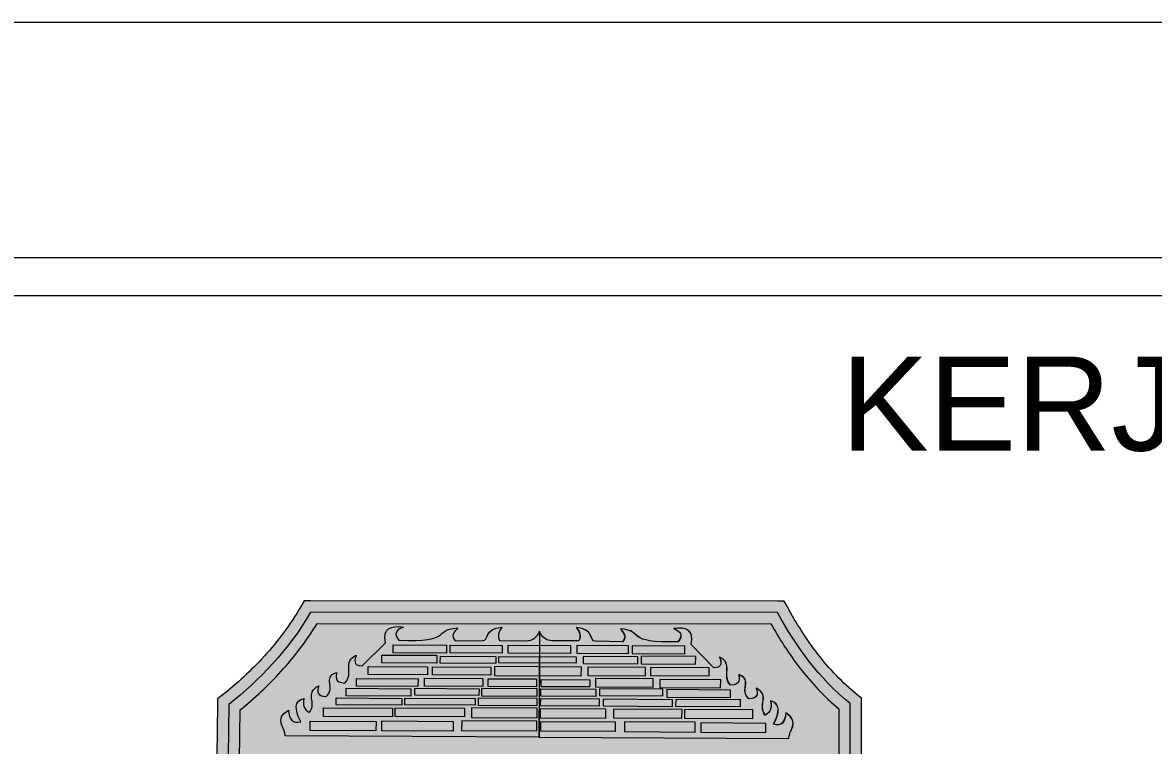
# Model space of a CAD drawing. Header units: metres. Extents: x 84 to 651, y -102 to 458.
# Drawn here: x 193.721 to 196.124, y -73.312 to -71.777 of the extents above; entities that cross this region are included whole.
import ezdxf

# ---------------------------------------------------------------- set-up
doc = ezdxf.new("R2010")
doc.units = ezdxf.units.M
doc.header["$LTSCALE"] = 0.05
doc.header["$MEASUREMENT"] = 0
doc.layers.get('0').update_dxf_attribs({"lineweight": 13})
doc.layers.add('Layer 1', color=7, linetype='Continuous', lineweight=15)
doc.layers.add('Layout', color=7, linetype='Continuous', lineweight=15)
doc.styles.get("Standard").update_dxf_attribs({"font": 'arial.ttf', "height": 0.2})

# ---------------------------------------------------------------- blocks, each defined once
blk = doc.blocks.new('SS')
at = {"lineweight": 0, "true_color": 0xffffff}
h = blk.add_hatch(color=7, dxfattribs=at)
h.dxf.hatch_style = 1
edge = h.paths.add_edge_path()
edge.add_spline(control_points=[(424.894, 438.719), (425.036, 438.306), (425.391, 438.015), (425.851, 438.017), (425.851, 438.017), (427.749, 438.026), (427.749, 438.026), (427.915, 438.347), (427.833, 438.648), (427.559, 439), (428.929, 438.871), (428.451, 438.009), (428.968, 438.003), (428.968, 438.003), (430.914, 437.983), (430.914, 437.983), (431.285, 438.387), (430.96, 438.621), (430.761, 438.923), (432.547, 438.769), (431.052, 437.845), (434.946, 438.004), (435.347, 438.49), (435.103, 438.764), (434.626, 438.962), (435.502, 439.065), (436.136, 438.905), (435.902, 437.806), (435.902, 437.806), (437.553, 436.125), (437.553, 436.125), (438.246, 436.112), (438.063, 436.601), (437.977, 436.907), (438.993, 436.434), (438.107, 435.596), (438.77, 434.872), (439.584, 434.908), (439.372, 435.364), (439.379, 435.641), (440.415, 435.257), (439.378, 434.525), (440.113, 433.889), (440.796, 433.91), (440.756, 434.255), (440.642, 434.668), (441.704, 434.086), (440.694, 433.494), (441.31, 432.71), (441.702, 432.958), (441.796, 433.315), (441.686, 433.745), (442.382, 433.56), (442.383, 432.95), (441.909, 432.051), (442.469, 431.884), (442.743, 432.202), (442.801, 432.886), (443.898, 432.203), (442.959, 431.584), (443.029, 431.018), (443.029, 431.018), (424.894, 431.018), (424.894, 431.018), (424.894, 431.018), (424.894, 438.719), (424.894, 438.719), (424.894, 438.719), (424.894, 438.719), (424.894, 438.719)], knot_values=[0, 0, 0, 0, 1, 1, 1, 2, 2, 2, 3, 3, 3, 4, 4, 4, 5, 5, 5, 6, 6, 6, 7, 7, 7, 8, 8, 8, 9, 9, 9, 10, 10, 10, 11, 11, 11, 12, 12, 12, 13, 13, 13, 14, 14, 14, 15, 15, 15, 16, 16, 16, 17, 17, 17, 18, 18, 18, 19, 19, 19, 20, 20, 20, 21, 21, 21, 22, 22, 22, 23, 23, 23, 23], degree=3, periodic=0)
edge = h.paths.add_edge_path()
edge.add_spline(control_points=[(424.904, 438.717), (424.76, 438.304), (424.399, 438.014), (423.932, 438.016), (423.932, 438.016), (422.003, 438.024), (422.003, 438.024), (421.834, 438.346), (421.917, 438.647), (422.196, 438.998), (420.804, 438.87), (421.289, 438.007), (420.764, 438.002), (420.764, 438.002), (418.786, 437.981), (418.786, 437.981), (418.41, 438.386), (418.739, 438.619), (418.942, 438.921), (417.126, 438.768), (418.646, 437.843), (414.689, 438.003), (414.28, 438.489), (414.528, 438.763), (415.014, 438.96), (414.123, 439.063), (413.479, 438.903), (413.716, 437.804), (413.716, 437.804), (412.039, 436.123), (412.039, 436.123), (411.334, 436.11), (411.52, 436.599), (411.608, 436.905), (410.575, 436.432), (411.476, 435.594), (410.802, 434.87), (409.975, 434.906), (410.19, 435.363), (410.183, 435.64), (409.13, 435.255), (410.183, 434.523), (409.437, 433.888), (408.743, 433.908), (408.783, 434.253), (408.899, 434.667), (407.82, 434.084), (408.846, 433.492), (408.22, 432.709), (407.822, 432.957), (407.726, 433.313), (407.838, 433.743), (407.131, 433.558), (407.13, 432.949), (407.611, 432.049), (407.042, 431.883), (406.764, 432.201), (406.704, 432.885), (405.59, 432.202), (406.544, 431.582), (406.473, 431.016), (406.473, 431.016), (424.904, 431.016), (424.904, 431.016), (424.904, 431.016), (424.904, 438.717), (424.904, 438.717), (424.904, 438.717), (424.904, 438.717), (424.904, 438.717)], knot_values=[0, 0, 0, 0, 1, 1, 1, 2, 2, 2, 3, 3, 3, 4, 4, 4, 5, 5, 5, 6, 6, 6, 7, 7, 7, 8, 8, 8, 9, 9, 9, 10, 10, 10, 11, 11, 11, 12, 12, 12, 13, 13, 13, 14, 14, 14, 15, 15, 15, 16, 16, 16, 17, 17, 17, 18, 18, 18, 19, 19, 19, 20, 20, 20, 21, 21, 21, 22, 22, 22, 23, 23, 23, 23], degree=3, periodic=0)
at = {"layer": 'Layer 1', "lineweight": 0, "true_color": 0xfff200}
h = blk.add_hatch(color=2, dxfattribs=at)
h.dxf.hatch_style = 2
edge = h.paths.add_edge_path()
edge.add_spline(control_points=[(408.278, 440.815), (408.278, 440.815), (442.155, 440.997), (442.155, 440.997), (442.155, 440.997), (442.645, 441), (442.645, 441), (442.645, 441), (442.881, 440.568), (442.881, 440.568), (443.52, 439.4), (444.255, 438.247), (445.106, 437.162), (445.948, 436.09), (446.9, 435.093), (447.98, 434.226), (447.98, 434.226), (448.286, 433.981), (448.286, 433.981), (448.286, 433.981), (448.287, 433.584), (448.287, 433.584), (448.287, 433.584), (448.365, 409.108), (448.365, 409.108), (448.365, 409.108), (448.365, 409.082), (448.365, 409.082), (448.157, 402.453), (445.227, 395.976), (441.06, 390.914), (436.603, 385.5), (430.706, 381.683), (425.175, 381), (425.175, 381), (424.937, 381.006), (424.937, 381.006), (418.424, 382.139), (412.666, 385.879), (408.475, 390.88), (404.114, 396.084), (401.442, 402.669), (401.377, 409.11), (401.377, 409.11), (401.377, 409.12), (401.377, 409.12), (401.377, 409.12), (401.563, 433.273), (401.563, 433.273), (401.563, 433.273), (401.566, 433.667), (401.566, 433.667), (401.566, 433.667), (401.87, 433.912), (401.87, 433.912), (402.95, 434.783), (403.985, 435.732), (404.947, 436.804), (405.904, 437.869), (406.787, 439.054), (407.568, 440.405), (407.568, 440.405), (407.803, 440.812), (407.803, 440.812), (407.803, 440.812), (408.278, 440.815), (408.278, 440.815), (408.278, 440.815), (408.278, 440.815), (408.278, 440.815)], knot_values=[0, 0, 0, 0, 1, 1, 1, 2, 2, 2, 3, 3, 3, 4, 4, 4, 5, 5, 5, 6, 6, 6, 7, 7, 7, 8, 8, 8, 9, 9, 9, 10, 10, 10, 11, 11, 11, 12, 12, 12, 13, 13, 13, 14, 14, 14, 15, 15, 15, 16, 16, 16, 17, 17, 17, 18, 18, 18, 19, 19, 19, 20, 20, 20, 21, 21, 21, 22, 22, 22, 23, 23, 23, 23], degree=3, periodic=0)
edge = h.paths.add_edge_path()
edge.add_spline(control_points=[(441.676, 439.349), (441.676, 439.349), (408.753, 439.171), (408.753, 439.171), (407.971, 437.881), (407.104, 436.736), (406.174, 435.7), (405.243, 434.664), (404.247, 433.734), (403.206, 432.875), (403.206, 432.875), (403.023, 409.12), (403.023, 409.12), (403.085, 403.07), (405.614, 396.863), (409.74, 391.939), (413.668, 387.252), (419.037, 383.742), (425.092, 382.655), (430.173, 383.326), (435.622, 386.899), (439.788, 391.959), (443.743, 396.763), (446.522, 402.888), (446.718, 409.132), (446.718, 409.132), (446.642, 433.192), (446.642, 433.192), (445.58, 434.083), (444.642, 435.081), (443.809, 436.142), (443.011, 437.159), (442.304, 438.241), (441.676, 439.349), (441.676, 439.349), (441.676, 439.349), (441.676, 439.349)], knot_values=[0, 0, 0, 0, 1, 1, 1, 2, 2, 2, 3, 3, 3, 4, 4, 4, 5, 5, 5, 6, 6, 6, 7, 7, 7, 8, 8, 8, 9, 9, 9, 10, 10, 10, 11, 11, 11, 12, 12, 12, 12], degree=3, periodic=0)
at = {"layer": 'Layer 1', "lineweight": 0, "true_color": 0x00a651}
h = blk.add_hatch(color=114, dxfattribs=at)
edge = h.paths.add_edge_path()
edge.add_spline(control_points=[(408.281, 439.991), (408.281, 439.991), (442.158, 440.174), (442.158, 440.174), (443.485, 437.749), (445.195, 435.404), (447.464, 433.584), (447.464, 433.584), (447.542, 409.108), (447.542, 409.108), (447.124, 395.813), (435.393, 383.094), (425.075, 381.82), (412.192, 384.06), (402.323, 396.877), (402.2, 409.116), (402.2, 409.116), (402.386, 433.27), (402.386, 433.27), (404.616, 435.069), (406.657, 437.183), (408.281, 439.991), (408.281, 439.991), (408.281, 439.991), (408.281, 439.991)], knot_values=[0, 0, 0, 0, 1, 1, 1, 2, 2, 2, 3, 3, 3, 4, 4, 4, 5, 5, 5, 6, 6, 6, 7, 7, 7, 8, 8, 8, 8], degree=3, periodic=0)
at = {"layer": 'Layer 1', "lineweight": 0, "true_color": 0xf6adcd}
for points in [[(414.283, 437.653), (418.151, 437.653), (418.151, 437.089), (414.283, 437.089)], [(418.419, 437.665), (422.2, 437.665), (422.2, 437.101), (418.419, 437.101)], [(422.639, 437.697), (427.15, 437.697), (427.15, 437.101), (422.639, 437.101)], [(431.354, 437.696), (427.617, 437.696), (427.617, 437.132), (431.354, 437.132)], [(435.44, 437.685), (431.618, 437.685), (431.618, 437.121), (435.44, 437.121)], [(413.475, 436.919), (417.467, 436.919), (417.467, 436.355), (413.475, 436.355)], [(417.712, 436.859), (421.728, 436.859), (421.728, 436.361), (417.712, 436.361)], [(421.955, 436.856), (427.571, 436.856), (427.571, 436.401), (421.955, 436.401)], [(432.052, 436.89), (428.084, 436.89), (428.084, 436.392), (432.052, 436.392)], [(436.239, 436.95), (432.294, 436.95), (432.294, 436.386), (436.239, 436.386)], [(412.478, 436.081), (416.784, 436.081), (416.784, 435.5), (412.478, 435.5)], [(417.154, 436.085), (421.386, 436.085), (421.386, 435.495), (417.154, 435.495)], [(421.675, 436.146), (427.923, 436.146), (427.923, 435.462), (421.675, 435.462)], [(432.603, 436.117), (428.422, 436.117), (428.422, 435.526), (432.603, 435.526)], [(437.224, 436.113), (432.969, 436.113), (432.969, 435.532), (437.224, 435.532)], [(411.629, 435.217), (416.1, 435.217), (416.1, 434.646), (411.629, 434.646)], [(416.582, 435.267), (420.813, 435.267), (420.813, 434.676), (416.582, 434.676)], [(424.731, 435.219), (421.158, 435.219), (421.158, 434.695), (424.731, 434.695)], [(425.031, 435.21), (428.574, 435.21), (428.574, 434.686), (425.031, 434.686)], [(433.169, 435.298), (428.987, 435.298), (428.987, 434.708), (433.169, 434.708)], [(438.062, 435.249), (433.644, 435.249), (433.644, 434.677), (438.062, 434.677)], [(410.9, 434.49), (415.588, 434.49), (415.588, 433.951), (410.9, 433.951)], [(415.873, 434.517), (420.531, 434.517), (420.531, 434.031), (415.873, 434.031)], [(424.743, 434.53), (420.722, 434.53), (420.722, 434.005), (424.743, 434.005)], [(425.02, 434.521), (429.006, 434.521), (429.006, 433.997), (425.02, 433.997)], [(433.869, 434.548), (429.266, 434.548), (429.266, 434.063), (433.869, 434.063)], [(438.783, 434.522), (434.151, 434.522), (434.151, 433.982), (438.783, 433.982)], [(410.171, 433.784), (414.927, 433.784), (414.927, 433.296), (410.171, 433.296)], [(415.163, 433.802), (420.25, 433.802), (420.25, 433.325), (415.163, 433.325)], [(424.754, 433.84), (420.475, 433.84), (420.475, 433.316), (424.754, 433.316)], [(425.008, 433.832), (429.251, 433.832), (429.251, 433.308), (425.008, 433.308)], [(434.57, 433.798), (429.544, 433.798), (429.544, 433.313), (434.57, 433.313)], [(439.503, 433.816), (434.804, 433.816), (434.804, 433.327), (439.503, 433.327)], [(409.254, 433.065), (414.266, 433.065), (414.266, 432.442), (409.254, 432.442)], [(414.454, 433.103), (419.483, 433.103), (419.483, 432.465), (414.454, 432.465)], [(424.765, 433.123), (420.004, 433.123), (420.004, 432.422), (424.765, 432.422)], [(424.997, 433.114), (429.718, 433.114), (429.718, 432.413), (424.997, 432.413)], [(435.268, 433.094), (430.291, 433.094), (430.291, 432.465), (435.268, 432.465)], [(440.409, 433.096), (435.457, 433.096), (435.457, 432.473), (440.409, 432.473)], [(408.286, 432.086), (413.07, 432.086), (413.07, 431.41), (408.286, 431.41)], [(413.488, 432.135), (418.675, 432.135), (418.675, 431.428), (413.488, 431.428)], [(424.731, 432.178), (419.285, 432.178), (419.285, 431.477), (424.731, 431.477)], [(425.031, 432.169), (430.43, 432.169), (430.43, 431.468), (425.031, 431.468)], [(436.225, 432.167), (431.101, 432.167), (431.101, 431.459), (436.225, 431.459)], [(441.366, 432.118), (436.638, 432.118), (436.638, 431.442), (441.366, 431.442)]]:
    blk.add_hatch(color=231, dxfattribs=at).paths.add_polyline_path(points)
at = {"layer": 'Layer 1', "lineweight": 0}
for points in [[(414.283, 437.653), (418.151, 437.653), (418.151, 437.089), (414.283, 437.089), (414.283, 437.653), (414.283, 437.653)], [(418.419, 437.665), (422.2, 437.665), (422.2, 437.101), (418.419, 437.101), (418.419, 437.665), (418.419, 437.665)], [(422.639, 437.697), (427.15, 437.697), (427.15, 437.101), (422.639, 437.101), (422.639, 437.697), (422.639, 437.697)], [(431.354, 437.696), (427.617, 437.696), (427.617, 437.132), (431.354, 437.132), (431.354, 437.696), (431.354, 437.696)], [(435.44, 437.685), (431.618, 437.685), (431.618, 437.121), (435.44, 437.121), (435.44, 437.685), (435.44, 437.685)], [(413.475, 436.919), (417.467, 436.919), (417.467, 436.355), (413.475, 436.355), (413.475, 436.919), (413.475, 436.919)], [(417.712, 436.859), (421.728, 436.859), (421.728, 436.361), (417.712, 436.361), (417.712, 436.859), (417.712, 436.859)], [(421.955, 436.856), (427.571, 436.856), (427.571, 436.401), (421.955, 436.401), (421.955, 436.856), (421.955, 436.856)], [(432.052, 436.89), (428.084, 436.89), (428.084, 436.392), (432.052, 436.392), (432.052, 436.89), (432.052, 436.89)], [(436.239, 436.95), (432.294, 436.95), (432.294, 436.386), (436.239, 436.386), (436.239, 436.95), (436.239, 436.95)], [(412.478, 436.081), (416.784, 436.081), (416.784, 435.5), (412.478, 435.5), (412.478, 436.081), (412.478, 436.081)], [(417.154, 436.085), (421.386, 436.085), (421.386, 435.495), (417.154, 435.495), (417.154, 436.085), (417.154, 436.085)], [(421.675, 436.146), (427.923, 436.146), (427.923, 435.462), (421.675, 435.462), (421.675, 436.146), (421.675, 436.146)], [(432.603, 436.117), (428.422, 436.117), (428.422, 435.526), (432.603, 435.526), (432.603, 436.117), (432.603, 436.117)], [(437.224, 436.113), (432.969, 436.113), (432.969, 435.532), (437.224, 435.532), (437.224, 436.113), (437.224, 436.113)], [(411.629, 435.217), (416.1, 435.217), (416.1, 434.646), (411.629, 434.646), (411.629, 435.217), (411.629, 435.217)], [(416.582, 435.267), (420.813, 435.267), (420.813, 434.676), (416.582, 434.676), (416.582, 435.267), (416.582, 435.267)], [(424.731, 435.219), (421.158, 435.219), (421.158, 434.695), (424.731, 434.695), (424.731, 435.219), (424.731, 435.219)], [(425.031, 435.21), (428.574, 435.21), (428.574, 434.686), (425.031, 434.686), (425.031, 435.21), (425.031, 435.21)], [(433.169, 435.298), (428.987, 435.298), (428.987, 434.708), (433.169, 434.708), (433.169, 435.298), (433.169, 435.298)], [(438.062, 435.249), (433.644, 435.249), (433.644, 434.677), (438.062, 434.677), (438.062, 435.249), (438.062, 435.249)], [(410.9, 434.49), (415.588, 434.49), (415.588, 433.951), (410.9, 433.951), (410.9, 434.49), (410.9, 434.49)], [(415.873, 434.517), (420.531, 434.517), (420.531, 434.031), (415.873, 434.031), (415.873, 434.517), (415.873, 434.517)], [(424.743, 434.53), (420.722, 434.53), (420.722, 434.005), (424.743, 434.005), (424.743, 434.53), (424.743, 434.53)], [(425.02, 434.521), (429.006, 434.521), (429.006, 433.997), (425.02, 433.997), (425.02, 434.521), (425.02, 434.521)], [(433.869, 434.548), (429.266, 434.548), (429.266, 434.063), (433.869, 434.063), (433.869, 434.548), (433.869, 434.548)], [(438.783, 434.522), (434.151, 434.522), (434.151, 433.982), (438.783, 433.982), (438.783, 434.522), (438.783, 434.522)], [(410.171, 433.784), (414.927, 433.784), (414.927, 433.296), (410.171, 433.296), (410.171, 433.784), (410.171, 433.784)], [(415.163, 433.802), (420.25, 433.802), (420.25, 433.325), (415.163, 433.325), (415.163, 433.802), (415.163, 433.802)], [(424.754, 433.84), (420.475, 433.84), (420.475, 433.316), (424.754, 433.316), (424.754, 433.84), (424.754, 433.84)], [(425.008, 433.832), (429.251, 433.832), (429.251, 433.308), (425.008, 433.308), (425.008, 433.832), (425.008, 433.832)], [(434.57, 433.798), (429.544, 433.798), (429.544, 433.313), (434.57, 433.313), (434.57, 433.798), (434.57, 433.798)], [(439.503, 433.816), (434.804, 433.816), (434.804, 433.327), (439.503, 433.327), (439.503, 433.816), (439.503, 433.816)], [(409.254, 433.065), (414.266, 433.065), (414.266, 432.442), (409.254, 432.442), (409.254, 433.065), (409.254, 433.065)], [(414.454, 433.103), (419.483, 433.103), (419.483, 432.465), (414.454, 432.465), (414.454, 433.103), (414.454, 433.103)], [(424.765, 433.123), (420.004, 433.123), (420.004, 432.422), (424.765, 432.422), (424.765, 433.123), (424.765, 433.123)], [(424.997, 433.114), (429.718, 433.114), (429.718, 432.413), (424.997, 432.413), (424.997, 433.114), (424.997, 433.114)], [(435.268, 433.094), (430.291, 433.094), (430.291, 432.465), (435.268, 432.465), (435.268, 433.094), (435.268, 433.094)], [(440.409, 433.096), (435.457, 433.096), (435.457, 432.473), (440.409, 432.473), (440.409, 433.096), (440.409, 433.096)], [(408.286, 432.086), (413.07, 432.086), (413.07, 431.41), (408.286, 431.41), (408.286, 432.086), (408.286, 432.086)], [(413.488, 432.135), (418.675, 432.135), (418.675, 431.428), (413.488, 431.428), (413.488, 432.135), (413.488, 432.135)], [(424.731, 432.178), (419.285, 432.178), (419.285, 431.477), (424.731, 431.477), (424.731, 432.178), (424.731, 432.178)], [(425.031, 432.169), (430.43, 432.169), (430.43, 431.468), (425.031, 431.468), (425.031, 432.169), (425.031, 432.169)], [(436.225, 432.167), (431.101, 432.167), (431.101, 431.459), (436.225, 431.459), (436.225, 432.167), (436.225, 432.167)], [(441.366, 432.118), (436.638, 432.118), (436.638, 431.442), (441.366, 431.442), (441.366, 432.118), (441.366, 432.118)]]:
    blk.add_lwpolyline(points, dxfattribs=at)
for points, knots in [([(408.278, 440.815), (408.278, 440.815), (442.155, 440.997), (442.155, 440.997), (442.155, 440.997), (442.645, 441), (442.645, 441), (442.645, 441), (442.881, 440.568), (442.881, 440.568), (443.52, 439.4), (444.255, 438.247), (445.106, 437.162), (445.948, 436.09), (446.9, 435.093), (447.98, 434.226), (447.98, 434.226), (448.286, 433.981), (448.286, 433.981), (448.286, 433.981), (448.287, 433.584), (448.287, 433.584), (448.287, 433.584), (448.365, 409.108), (448.365, 409.108), (448.365, 409.108), (448.365, 409.082), (448.365, 409.082), (448.157, 402.453), (445.227, 395.976), (441.06, 390.914), (436.603, 385.5), (430.706, 381.683), (425.175, 381), (425.175, 381), (424.937, 381.006), (424.937, 381.006), (418.424, 382.139), (412.666, 385.879), (408.475, 390.88), (404.114, 396.084), (401.442, 402.669), (401.377, 409.11), (401.377, 409.11), (401.377, 409.12), (401.377, 409.12), (401.377, 409.12), (401.563, 433.273), (401.563, 433.273), (401.563, 433.273), (401.566, 433.667), (401.566, 433.667), (401.566, 433.667), (401.87, 433.912), (401.87, 433.912), (402.95, 434.783), (403.985, 435.732), (404.947, 436.804), (405.904, 437.869), (406.787, 439.054), (407.568, 440.405), (407.568, 440.405), (407.803, 440.812), (407.803, 440.812), (407.803, 440.812), (408.278, 440.815), (408.278, 440.815), (408.278, 440.815), (408.278, 440.815), (408.278, 440.815)], [0, 0, 0, 0, 1, 1, 1, 2, 2, 2, 3, 3, 3, 4, 4, 4, 5, 5, 5, 6, 6, 6, 7, 7, 7, 8, 8, 8, 9, 9, 9, 10, 10, 10, 11, 11, 11, 12, 12, 12, 13, 13, 13, 14, 14, 14, 15, 15, 15, 16, 16, 16, 17, 17, 17, 18, 18, 18, 19, 19, 19, 20, 20, 20, 21, 21, 21, 22, 22, 22, 23, 23, 23, 23]), ([(408.281, 439.991), (408.281, 439.991), (442.158, 440.174), (442.158, 440.174), (443.485, 437.749), (445.195, 435.404), (447.464, 433.584), (447.464, 433.584), (447.542, 409.108), (447.542, 409.108), (447.124, 395.813), (435.393, 383.094), (425.075, 381.82), (412.192, 384.06), (402.323, 396.877), (402.2, 409.116), (402.2, 409.116), (402.386, 433.27), (402.386, 433.27), (404.616, 435.069), (406.657, 437.183), (408.281, 439.991), (408.281, 439.991), (408.281, 439.991), (408.281, 439.991)], [0, 0, 0, 0, 1, 1, 1, 2, 2, 2, 3, 3, 3, 4, 4, 4, 5, 5, 5, 6, 6, 6, 7, 7, 7, 8, 8, 8, 8]), ([(441.676, 439.349), (441.676, 439.349), (408.753, 439.171), (408.753, 439.171), (407.971, 437.881), (407.104, 436.736), (406.174, 435.7), (405.243, 434.664), (404.247, 433.734), (403.206, 432.875), (403.206, 432.875), (403.023, 409.12), (403.023, 409.12), (403.085, 403.07), (405.614, 396.863), (409.74, 391.939), (413.668, 387.252), (419.037, 383.742), (425.092, 382.655), (430.173, 383.326), (435.622, 386.899), (439.788, 391.959), (443.743, 396.763), (446.522, 402.888), (446.718, 409.132), (446.718, 409.132), (446.642, 433.192), (446.642, 433.192), (445.58, 434.083), (444.642, 435.081), (443.809, 436.142), (443.011, 437.159), (442.304, 438.241), (441.676, 439.349), (441.676, 439.349), (441.676, 439.349), (441.676, 439.349)], [0, 0, 0, 0, 1, 1, 1, 2, 2, 2, 3, 3, 3, 4, 4, 4, 5, 5, 5, 6, 6, 6, 7, 7, 7, 8, 8, 8, 9, 9, 9, 10, 10, 10, 11, 11, 11, 12, 12, 12, 12]), ([(424.904, 438.717), (424.76, 438.304), (424.399, 438.014), (423.932, 438.016), (423.932, 438.016), (422.003, 438.024), (422.003, 438.024), (421.834, 438.346), (421.917, 438.647), (422.196, 438.998), (420.804, 438.87), (421.289, 438.007), (420.764, 438.002), (420.764, 438.002), (418.786, 437.981), (418.786, 437.981), (418.41, 438.386), (418.739, 438.619), (418.942, 438.921), (417.126, 438.768), (418.646, 437.843), (414.689, 438.003), (414.28, 438.489), (414.528, 438.763), (415.014, 438.96), (414.123, 439.063), (413.479, 438.903), (413.716, 437.804), (413.716, 437.804), (412.039, 436.123), (412.039, 436.123), (411.334, 436.11), (411.52, 436.599), (411.608, 436.905), (410.575, 436.432), (411.476, 435.594), (410.802, 434.87), (409.975, 434.906), (410.19, 435.363), (410.183, 435.64), (409.13, 435.255), (410.183, 434.523), (409.437, 433.888), (408.743, 433.908), (408.783, 434.253), (408.899, 434.667), (407.82, 434.084), (408.846, 433.492), (408.22, 432.709), (407.822, 432.957), (407.726, 433.313), (407.838, 433.743), (407.131, 433.558), (407.13, 432.949), (407.611, 432.049), (407.042, 431.883), (406.764, 432.201), (406.704, 432.885), (405.59, 432.202), (406.544, 431.582), (406.473, 431.016), (406.473, 431.016), (424.904, 431.016), (424.904, 431.016), (424.904, 431.016), (424.904, 438.717), (424.904, 438.717), (424.904, 438.717), (424.904, 438.717), (424.904, 438.717)], [0, 0, 0, 0, 1, 1, 1, 2, 2, 2, 3, 3, 3, 4, 4, 4, 5, 5, 5, 6, 6, 6, 7, 7, 7, 8, 8, 8, 9, 9, 9, 10, 10, 10, 11, 11, 11, 12, 12, 12, 13, 13, 13, 14, 14, 14, 15, 15, 15, 16, 16, 16, 17, 17, 17, 18, 18, 18, 19, 19, 19, 20, 20, 20, 21, 21, 21, 22, 22, 22, 23, 23, 23, 23]), ([(424.904, 438.719), (425.046, 438.306), (425.401, 438.015), (425.861, 438.017), (425.861, 438.017), (427.758, 438.026), (427.758, 438.026), (427.925, 438.347), (427.843, 438.648), (427.569, 439), (428.939, 438.871), (428.461, 438.009), (428.977, 438.003), (428.977, 438.003), (430.924, 437.983), (430.924, 437.983), (431.295, 438.387), (430.97, 438.621), (430.771, 438.923), (432.557, 438.769), (431.062, 437.845), (434.956, 438.004), (435.357, 438.49), (435.113, 438.764), (434.636, 438.962), (435.512, 439.065), (436.146, 438.905), (435.912, 437.806), (435.912, 437.806), (437.563, 436.125), (437.563, 436.125), (438.256, 436.112), (438.073, 436.601), (437.987, 436.907), (439.003, 436.434), (438.117, 435.596), (438.779, 434.872), (439.594, 434.908), (439.382, 435.364), (439.389, 435.641), (440.425, 435.257), (439.388, 434.525), (440.123, 433.889), (440.806, 433.91), (440.766, 434.255), (440.652, 434.668), (441.714, 434.086), (440.704, 433.494), (441.32, 432.71), (441.712, 432.958), (441.806, 433.315), (441.696, 433.745), (442.392, 433.56), (442.393, 432.95), (441.919, 432.051), (442.479, 431.884), (442.753, 432.202), (442.811, 432.886), (443.908, 432.203), (442.969, 431.584), (443.039, 431.018), (443.039, 431.018), (424.904, 431.018), (424.904, 431.018), (424.904, 431.018), (424.904, 438.719), (424.904, 438.719), (424.904, 438.719), (424.904, 438.719), (424.904, 438.719)], [0, 0, 0, 0, 1, 1, 1, 2, 2, 2, 3, 3, 3, 4, 4, 4, 5, 5, 5, 6, 6, 6, 7, 7, 7, 8, 8, 8, 9, 9, 9, 10, 10, 10, 11, 11, 11, 12, 12, 12, 13, 13, 13, 14, 14, 14, 15, 15, 15, 16, 16, 16, 17, 17, 17, 18, 18, 18, 19, 19, 19, 20, 20, 20, 21, 21, 21, 22, 22, 22, 23, 23, 23, 23])]:
    blk.add_open_spline(points, degree=3, knots=knots, dxfattribs=at)
at = {"layer": 'Layer 1', "color": 7, "lineweight": 0, "true_color": 0xffffff}
for points in [[(424.904, 438.717), (424.76, 438.304), (424.399, 438.014), (423.932, 438.016), (423.932, 438.016), (422.003, 438.024), (422.003, 438.024), (421.834, 438.346), (421.917, 438.647), (422.196, 438.998), (420.804, 438.87), (421.289, 438.007), (420.764, 438.002), (420.764, 438.002), (418.786, 437.981), (418.786, 437.981), (418.41, 438.386), (418.739, 438.619), (418.942, 438.921), (417.126, 438.768), (418.646, 437.843), (414.689, 438.003), (414.28, 438.489), (414.528, 438.763), (415.014, 438.96), (414.123, 439.063), (413.479, 438.903), (413.716, 437.804), (413.716, 437.804), (412.039, 436.123), (412.039, 436.123), (411.334, 436.11), (411.52, 436.599), (411.608, 436.905), (410.575, 436.432), (411.476, 435.594), (410.802, 434.87), (409.975, 434.906), (410.19, 435.363), (410.183, 435.64), (409.13, 435.255), (410.183, 434.523), (409.437, 433.888), (408.743, 433.908), (408.783, 434.253), (408.899, 434.667), (407.82, 434.084), (408.846, 433.492), (408.22, 432.709), (407.822, 432.957), (407.726, 433.313), (407.838, 433.743), (407.131, 433.558), (407.13, 432.949), (407.611, 432.049), (407.042, 431.883), (406.764, 432.201), (406.704, 432.885), (405.59, 432.202), (406.544, 431.582), (406.473, 431.016), (406.473, 431.016), (424.904, 431.016), (424.904, 431.016), (424.904, 431.016), (424.904, 438.717), (424.904, 438.717), (424.904, 438.717), (424.904, 438.717), (424.904, 438.717)], [(424.894, 438.719), (425.036, 438.306), (425.391, 438.015), (425.851, 438.017), (425.851, 438.017), (427.749, 438.026), (427.749, 438.026), (427.915, 438.347), (427.833, 438.648), (427.559, 439), (428.929, 438.871), (428.451, 438.009), (428.968, 438.003), (428.968, 438.003), (430.914, 437.983), (430.914, 437.983), (431.285, 438.387), (430.96, 438.621), (430.761, 438.923), (432.547, 438.769), (431.052, 437.845), (434.946, 438.004), (435.347, 438.49), (435.103, 438.764), (434.626, 438.962), (435.502, 439.065), (436.136, 438.905), (435.902, 437.806), (435.902, 437.806), (437.553, 436.125), (437.553, 436.125), (438.246, 436.112), (438.063, 436.601), (437.977, 436.907), (438.993, 436.434), (438.107, 435.596), (438.77, 434.872), (439.584, 434.908), (439.372, 435.364), (439.379, 435.641), (440.415, 435.257), (439.378, 434.525), (440.113, 433.889), (440.796, 433.91), (440.756, 434.255), (440.642, 434.668), (441.704, 434.086), (440.694, 433.494), (441.31, 432.71), (441.702, 432.958), (441.796, 433.315), (441.686, 433.745), (442.382, 433.56), (442.383, 432.95), (441.909, 432.051), (442.469, 431.884), (442.743, 432.202), (442.801, 432.886), (443.898, 432.203), (442.959, 431.584), (443.029, 431.018), (443.029, 431.018), (424.894, 431.018), (424.894, 431.018), (424.894, 431.018), (424.894, 438.719), (424.894, 438.719), (424.894, 438.719), (424.894, 438.719), (424.894, 438.719)]]:
    blk.add_open_spline(points, degree=3, knots=[0, 0, 0, 0, 1, 1, 1, 2, 2, 2, 3, 3, 3, 4, 4, 4, 5, 5, 5, 6, 6, 6, 7, 7, 7, 8, 8, 8, 9, 9, 9, 10, 10, 10, 11, 11, 11, 12, 12, 12, 13, 13, 13, 14, 14, 14, 15, 15, 15, 16, 16, 16, 17, 17, 17, 18, 18, 18, 19, 19, 19, 20, 20, 20, 21, 21, 21, 22, 22, 22, 23, 23, 23, 23], dxfattribs=at)
blk = doc.blocks.new('LayA3')
at = {"layer": 'Layout'}
for p, q in [((415, 292), (25, 292)), ((351.8, 291.2), (414.2, 291.2))]:
    blk.add_line(p, q, dxfattribs=at)
blk.add_lwpolyline([(0, 0), (420, 0), (420, 297), (0, 297)], close=True, dxfattribs=at)
at = {"xscale": 0.2929456636993621, "yscale": 0.2929456636993621, "zscale": 0.2929456636993621, "rotation": 359.6814661247897}
blk.add_blockref('SS', (242.559, 156.243), dxfattribs=at)
at = {"layer": 'Layout', "insert": (383, 288.89), "char_height": 2, "width": 49.95306, "attachment_point": 5}
blk.add_mtext('KERJA SAMA ', dxfattribs=at)

msp = doc.modelspace()

# ---------------------------------------------------------------- block references
at = {"layer": 'Layout', "xscale": 0.1, "yscale": 0.1, "zscale": 0.1}
msp.add_blockref('LayA3', (158.0452, -101.4766), dxfattribs=at)

doc.saveas('drawing.dxf')
